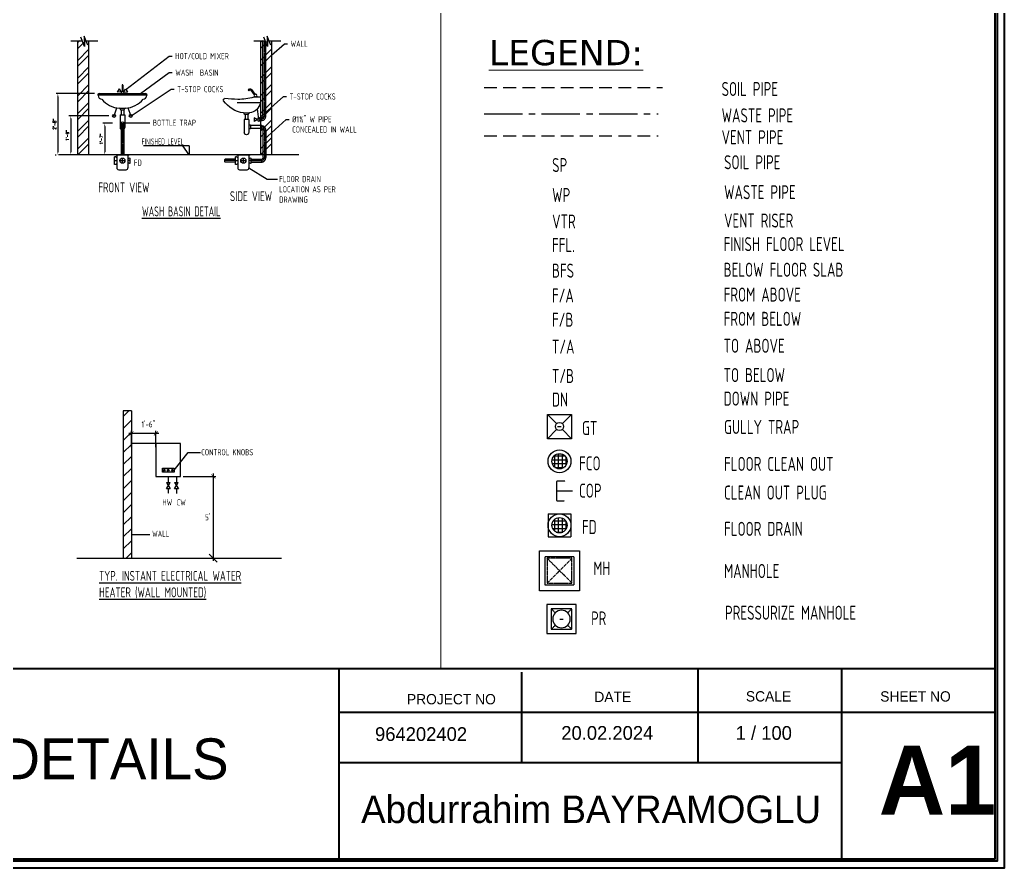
# Model space of a CAD drawing. Header units: millimetres. Extents: x 626118 to 667468, y 4481694 to 4492717.
# Drawn here: x 630431 to 633318, y 4487917 to 4490406 of the extents above; entities that cross this region are included whole.
import ezdxf
from ezdxf.enums import TextEntityAlignment as Align

# ---------------------------------------------------------------- set-up
doc = ezdxf.new("R2010")
doc.units = ezdxf.units.MM
for name, pattern in [('CENTER2', [1.125, 0.75, -0.125, 0.125, -0.125]), ('DUZ', [500, 500]), ('HIDDEN', [0.375, 0.25, -0.125]), ('HIDDEN2', [0.1875, 0.125, -0.0625]), ('PHANTOM', [2.5, 1.25, -0.25, 0.25, -0.25, 0.25, -0.25])]:
    doc.linetypes.add(name, pattern=pattern)
doc.layers.get('0').update_dxf_attribs({"color": 1, "linetype": 'DUZ'})
for name, color, linetype in [('CI-PIPE', 40, 'Continuous'), ('DIM50', 123, 'Continuous'), ('DL4', 4, 'Continuous'), ('DR-RWP', 40, 'CENTER2'), ('DR-SMH', 1, 'CENTER2'), ('DR-SOIL PIPE', 6, 'HIDDEN'), ('DR-TEXT', 3, 'Continuous'), ('DR-WASTE', 4, 'HIDDEN2'), ('DR-WASTE PIPE', 5, 'CENTER2'), ('DR_VP', 15, 'HIDDEN'), ('Fixture', 7, 'Continuous'), ('GI-PIPE', 4, 'Continuous'), ('GRID-MARK', 15, 'CENTER2'), ('HATCH', 56, 'Continuous'), ('LOGO', 7, 'Continuous'), ('PL-CWS', 80, 'PHANTOM'), ('PL-HWS', 4, 'CENTER2'), ('PLUM FIT', 7, 'Continuous'), ('SHT', 7, 'Continuous'), ('SW-MH', 2, 'Continuous'), ('TEXT2', 1, 'Continuous'), ('WALL', 3, 'Continuous')]:
    doc.layers.add(name, color=color, linetype=linetype)
for name, color, linetype, lineweight in [('DUVAR', 7, 'Continuous', 35), ('iç duvar', 7, 'Continuous', 50), ('TEXT01', 3, 'Continuous', 15), ('YAZI', 7, 'Continuous', 15)]:
    doc.layers.add(name, color=color, linetype=linetype, lineweight=lineweight)
doc.styles.add('DIMM', font='archi___.shx', dxfattribs={"width": 0.7, "height": 12})
doc.styles.add('din.shx', font='din.shx', dxfattribs={"width": 0.7})
doc.styles.add('ROMANS', font='romans.shx', dxfattribs={"width": 0.8})
doc.styles.add('style1', font='times.ttf')
doc.dimstyles.new('Copy of DIM2', dxfattribs={"dimtxt": 0.5, "dimasz": 6, "dimexe": 2, "dimexo": 2, "dimgap": 1, "dimtad": 1, "dimdec": 0, "dimzin": 0, "dimdsep": 46, "dimlunit": 4, "dimtxsty": 'DIMM', "dimblk": 'ARCHTICK', "dimcen": 1, "dimclrd": 1, "dimclre": 1, "dimclrt": 3, "dimadec": 0, "dimazin": 0, "dimtfac": 0.5, "dimtdec": 0, "dimtmove": 1, "dimatfit": 3, "dimfxl": 3, "dimtolj": 1, "dimtzin": 0, "dimlwd": -1, "dimlwe": -1, "dimarcsym": 1})
doc.dimstyles.new('DIM50', dxfattribs={"dimscale": 9, "dimtxt": 1, "dimasz": 1, "dimexe": 0.6, "dimexo": 1, "dimgap": 0.5, "dimtad": 1, "dimdec": 1, "dimzin": 0, "dimdsep": 46, "dimtxsty": 'ROMANS', "dimcen": 1, "dimclrd": 8, "dimclre": 8, "dimclrt": 256, "dimazin": 0, "dimtfac": 1, "dimtdec": 1, "dimtofl": 0, "dimtmove": 0, "dimatfit": 3, "dimfxl": 1, "dimtolj": 1, "dimtzin": 0, "dimarcsym": 0})

# ---------------------------------------------------------------- blocks, each defined once
blk = doc.blocks.new('GT1')
at = {"layer": 'DR-WASTE', "color": 7, "linetype": 'Continuous'}
for p, q in [((-1.43, 1.43), (-6, 6)), ((1.43, 1.43), (6, 6)), ((-6, -6), (-1.43, -1.43)), ((-0.98, -0.01), (0.89, -0.01)), ((6, -6), (1.43, -1.43))]:
    blk.add_line(p, q, dxfattribs=at)
blk.add_lwpolyline([(-6, 6), (6, 6), (6, -6), (-6, -6)], close=True, dxfattribs=at)
blk.add_circle((0, 0), 2.02, dxfattribs=at)
blk = doc.blocks.new('FD')
at = {"layer": 'PLUM FIT'}
h = blk.add_hatch(dxfattribs=at)
h.set_pattern_fill('NET', color=56, scale=7.714286, angle=90, style=0)
h.set_pattern_definition([(90, (7609.1601, 24196.6292), (0.964285714, -1e-13), []), (360, (7609.1601, 24196.6292), (-1e-13, -0.964285714), [])])
h.paths.add_polyline_path([(-1.93, 0, 1), (1.93, 0, 1)])
at = {"layer": 'PLUM FIT', "color": 1}
for p, q in [((-2.89, 2.89), (2.89, 2.89)), ((-2.89, 2.89), (-2.89, -2.89)), ((2.89, 2.89), (2.89, -2.89)), ((-2.89, -2.89), (2.89, -2.89))]:
    blk.add_line(p, q, dxfattribs=at)
for radius in [2.89, 1.93]:
    blk.add_circle((0, 0), radius, dxfattribs=at)
blk = doc.blocks.new('FCO')
at = {"layer": 'PLUM FIT'}
h = blk.add_hatch(dxfattribs=at)
h.set_pattern_fill('NET', color=56, scale=7.714286, angle=90, style=0)
h.set_pattern_definition([(90, (7609.1601, 24196.6292), (0.964285714, -1e-13), []), (360, (7609.1601, 24196.6292), (-1e-13, -0.964285714), [])])
h.paths.add_polyline_path([(-1.93, 0, 1), (1.93, 0, 1)])
at = {"layer": 'PLUM FIT', "color": 1}
for radius in [2.89, 1.93]:
    blk.add_circle((0, 0), radius, dxfattribs=at)
blk = doc.blocks.new('MH')
at = {"layer": 'DR-SMH', "color": 1, "ltscale": 2}
for p, q in [((-13.1, -13.2), (13, 13)), ((13, -12.8), (-13.1, 13)), ((-13.1, 13), (-13.1, -13.2)), ((13, 13), (-13.1, 13)), ((13, -13.2), (13, 13)), ((-13.1, -13.2), (13, -13.2))]:
    blk.add_line(p, q, dxfattribs=at)
at = {"layer": 'DR-SMH', "color": 3, "linetype": 'Continuous'}
blk.add_lwpolyline([(-21.1, 20.9), (21, 20.9), (21, -21.1), (-21.1, -21.1)], close=True, dxfattribs=at)
at = {"layer": 'DR-SMH', "color": 1, "linetype": 'HIDDEN2', "ltscale": 0.5}
blk.add_lwpolyline([(-15.1, 14.9), (14.9, 14.9), (14.9, -15.1), (-15.1, -15.1)], close=True, dxfattribs=at)
blk = doc.blocks.new('MH24')
at = {"layer": 'SW-MH', "color": 3, "linetype": 'Continuous'}
for p, q in [((-21.4, -21.4), (-21.4, 21.4)), ((-21.4, 21.4), (21.4, 21.4)), ((21.4, 21.4), (21.4, -21.4)), ((21.4, -21.4), (-21.4, -21.4))]:
    blk.add_line(p, q, dxfattribs=at)
at = {"layer": 'SW-MH', "color": 1, "linetype": 'HIDDEN2'}
for p, q in [((-15.1, 15.1), (-9.1, 9.1)), ((9.1, 9.1), (15.1, 15.1)), ((-15.1, -15.1), (-9.1, -9.1)), ((9.1, -9.1), (15.1, -15.1))]:
    blk.add_line(p, q, dxfattribs=at)
at = {"layer": 'SW-MH', "color": 1, "linetype": 'Continuous'}
blk.add_line((0, -2.6), (0, 2.6), dxfattribs=at)
at = {"layer": 'SW-MH', "color": 1, "linetype": 'HIDDEN2'}
blk.add_lwpolyline([(-15.1, 15.1), (15.1, 15.1), (15.1, -15.1), (-15.1, -15.1), (-15.1, 15.1)], close=True, dxfattribs=at)
at = {"layer": 'SW-MH', "color": 1, "linetype": 'Continuous'}
blk.add_circle((0, 0), 12.9, dxfattribs=at)
blk = doc.blocks.new('WBP-SV')
at = {"layer": 'Fixture'}
for p, q in [((0, 32), (3.5, 32)), ((0, 32), (0, 29)), ((1.55, 32), (1.95, 32.54)), ((2.17, 32), (2.34, 32.23)), ((2.78, 33.66), (4.63, 36.14)), ((3.2, 33.38), (5.03, 35.84)), ((5.71, 35.95), (6.3, 35.54)), ((6, 36.36), (6.59, 35.95)), ((6.59, 35.95), (6.3, 35.54)), ((0, 29), (12.48, 29)), ((5.89, 23.55), (9.11, 23.57)), ((6.5, 22.86), (6.5, 22.73)), ((6.5, 22.73), (8.5, 22.73)), ((6.75, 22.73), (6.75, 20)), ((8.25, 22.73), (8.25, 20)), ((8.5, 22.73), (8.5, 22.87)), ((0, 16.75), (5.25, 16.75)), ((5.25, 17), (5.25, 15)), ((5.25, 17), (6.25, 17)), ((6.25, 20), (6.25, 13.1)), ((6.25, 20), (8.75, 20)), ((8.75, 20), (8.75, 13.1)), ((0, 15.25), (5.25, 15.25)), ((5.25, 15), (6.25, 15))]:
    blk.add_line(p, q, dxfattribs=at)
for points in [[(1.6, 20.01), (3.3, 21.04)], [(1.6, 20.01), (3.3, 18.97)], [(3.3, 21.04), (3.3, 18.97)]]:
    blk.add_lwpolyline(points, dxfattribs=at)
for centre, radius in [((2.59, 32.93), 0.75), ((0.8, 20), 0.8)]:
    blk.add_circle(centre, radius, dxfattribs=at)
for centre, radius, start, end in [((12, 63.24), 32.37, 254.7703, 270.1893), ((5.43, 35.54), 1, 55.2012, 143.367), ((5.43, 35.54), 0.5, 55.2012, 143.367), ((6.79, 30.44), 6.94, 191.9471, 262.5341), ((7.16, 38.69), 15.25, 277.3423, 326.1557), ((8.6, 149.68), 118.87, 271.6928, 275.1072), ((19.24, 30.59), 0.7, 326.1557, 95.1072), ((5.8, 22.86), 0.7, 0, 82.5341), ((9.2, 22.87), 0.7, 97.3423, 180), ((7.5, 13.1), 1.25, 180, 0)]:
    blk.add_arc(centre, radius, start, end, dxfattribs=at)
blk = doc.blocks.new('*D321')
at = {"layer": 'Defpoints', "color": 0, "lineweight": 5, "transparency": 16777216}
for p in [(630701, 4490123.6), (630580.7, 4490009.2), (630590.9, 4490009.2)]:
    blk.add_point(p, dxfattribs=at)
at = {"layer": 'DIM50', "color": 8, "lineweight": -2, "transparency": 16777216}
for p, q in [((630692, 4490123.6), (630575.3, 4490123.6)), ((630580.7, 4490114.6), (630580.7, 4490018.2)), ((630581.9, 4490009.2), (630575.3, 4490009.2))]:
    blk.add_line(p, q, dxfattribs=at)
at = {"layer": 'DIM50', "color": 8, "lineweight": 5, "transparency": 16777216}
for points in [[(630579.2, 4490114.6), (630582.2, 4490114.6), (630580.7, 4490123.6)], [(630579.2, 4490018.2), (630582.2, 4490018.2), (630580.7, 4490009.2)]]:
    blk.add_solid(points, dxfattribs=at)
at = {"layer": 'DIM50', "transparency": 16777216, "insert": (630570.8, 4490066.4), "char_height": 9, "attachment_point": 5, "rotation": 90, "style": 'ROMANS'}
blk.add_mtext('\\A1;1\'-9"', dxfattribs=at)
blk = doc.blocks.new('*D322')
at = {"layer": 'Defpoints', "color": 0, "lineweight": 5, "transparency": 16777216}
for p in [(630659.7, 4490188.9), (630542.8, 4490009.3), (630543.9, 4490009.3)]:
    blk.add_point(p, dxfattribs=at)
at = {"layer": 'DIM50', "color": 8, "lineweight": -2, "transparency": 16777216}
for p, q in [((630650.7, 4490188.9), (630537.4, 4490188.9)), ((630542.8, 4490179.9), (630542.8, 4490018.3)), ((630534.9, 4490009.3), (630537.4, 4490009.3))]:
    blk.add_line(p, q, dxfattribs=at)
at = {"layer": 'DIM50', "color": 8, "lineweight": 5, "transparency": 16777216}
for points in [[(630541.3, 4490179.9), (630544.3, 4490179.9), (630542.8, 4490188.9)], [(630541.3, 4490018.3), (630544.3, 4490018.3), (630542.8, 4490009.3)]]:
    blk.add_solid(points, dxfattribs=at)
at = {"layer": 'DIM50', "transparency": 16777216, "insert": (630532.9, 4490099.1), "char_height": 9, "attachment_point": 5, "rotation": 90, "style": 'ROMANS'}
blk.add_mtext('\\A1;2\'-8"', dxfattribs=at)
blk = doc.blocks.new('*D323')
at = {"layer": 'Defpoints', "color": 0, "lineweight": 5, "transparency": 16777216}
for p in [(630712, 4490101.8), (630680.3, 4490009.2), (630712, 4490009.2)]:
    blk.add_point(p, dxfattribs=at)
at = {"layer": 'DIM50', "color": 8, "lineweight": -2, "transparency": 16777216}
for p, q in [((630703, 4490101.8), (630674.9, 4490101.8)), ((630680.3, 4490092.8), (630680.3, 4490018.2)), ((630703, 4490009.2), (630674.9, 4490009.2))]:
    blk.add_line(p, q, dxfattribs=at)
at = {"layer": 'DIM50', "color": 8, "lineweight": 5, "transparency": 16777216}
for points in [[(630678.8, 4490092.8), (630681.8, 4490092.8), (630680.3, 4490101.8)], [(630678.8, 4490018.2), (630681.8, 4490018.2), (630680.3, 4490009.2)]]:
    blk.add_solid(points, dxfattribs=at)
at = {"layer": 'DIM50', "transparency": 16777216, "insert": (630670.5, 4490055.5), "char_height": 9, "attachment_point": 5, "rotation": 90, "style": 'ROMANS'}
blk.add_mtext('\\A1;1\'-7"', dxfattribs=at)
blk = doc.blocks.new('F-GULLY')
at = {"layer": 'CI-PIPE', "color": 7}
for p, q in [((-3.6, 0), (3.6, 0)), ((-3, 0), (-3, -7)), ((3, 0), (3, -7)), ((0, -4.61), (0, -1.61)), ((-2, -8), (2, -8))]:
    blk.add_line(p, q, dxfattribs=at)
at = {"layer": 'CI-PIPE', "color": 7, "linetype": 'Continuous'}
for p, q in [((-3.6, -1.05), (-4.17, -1.05)), ((-4.17, -5.17), (-4.17, -1.05)), ((-4.17, -3.11), (-3, -3.11)), ((-3.6, -5.17), (-4.17, -5.17)), ((-3.6, -1.05), (-3, -1.33)), ((-3, -4.88), (-3.6, -5.17)), ((-1.39, -3.11), (1.39, -3.11)), ((3.79, -1.73), (3, -2.11)), ((3, -2.11), (3, -4.11)), ((4.17, -3.11), (3, -3.11)), ((3, -4.11), (3.79, -4.48)), ((3.79, -1.73), (4.17, -1.73)), ((3.79, -4.48), (4.17, -4.48)), ((4.17, -4.48), (4.17, -1.73))]:
    blk.add_line(p, q, dxfattribs=at)
at = {"layer": 'CI-PIPE', "color": 7}
blk.add_circle((0, -3.11), 1.39, dxfattribs=at)
for centre, start, end in [((-2, -7), 180, 270), ((2, -7), 270, 360)]:
    blk.add_arc(centre, 1, start, end, dxfattribs=at)
blk = doc.blocks.new('T')
at = {"layer": 'WALL', "color": 9}
for p, q in [((0.3, -7.6), (-5.1, 5.7)), ((5.1, -5.7), (-0.3, 7.6)), ((-0.3, 7.6), (0.3, -7.6)), ((-2.7, -0.1), (-19.7, -0.1)), ((19.8, -0.1), (2.8, -0.1))]:
    blk.add_line(p, q, dxfattribs=at)
blk = doc.blocks.new('_ArchTick')
at = {"color": 0, "linetype": 'ByBlock', "const_width": 0.15}
blk.add_lwpolyline([(-0.5, -0.5), (0.5, 0.5)], dxfattribs=at)

msp = doc.modelspace()

# ---------------------------------------------------------------- hatches: boundary and pattern name
h = msp.add_hatch()
h.set_pattern_fill('ANSI31', color=256, scale=200)
h.set_pattern_definition([(45, (634288.402, 4491806.397), (-17.67767, 17.67767), [])])
h.paths.add_polyline_path([(630758.4, 4489258.4), (630734.4, 4489258.4), (630734.4, 4488826.4), (630758.4, 4488826.4)])
at = {"layer": 'HATCH', "ltscale": 0.05}
h = msp.add_hatch(dxfattribs=at)
h.set_pattern_fill('ANSI32', color=256, scale=97.994747, style=0)
h.set_pattern_definition([(45, (619731.303, 4489550.45), (-25.98478, 25.98478), []), (45, (619748.627, 4489550.45), (-25.98478, 25.98478), [])])
h.paths.add_polyline_path([(630634.05, 4490344.34), (630601.38, 4490344.34), (630601.38, 4490009.24), (630634.05, 4490009.24)])
h = msp.add_hatch(dxfattribs=at)
h.set_pattern_fill('ANSI32', color=256, scale=97.994747, style=0)
h.set_pattern_definition([(45, (620266.522, 4489550.45), (-25.98478, 25.98478), []), (45, (620283.845, 4489550.45), (-25.98478, 25.98478), [])])
h.paths.add_polyline_path([(631169.27, 4490344.34), (631136.6, 4490344.34), (631136.6, 4490009.24), (631169.27, 4490009.24)])

# ---------------------------------------------------------------- linework, layer by layer
for p, q in [((630734.4, 4489258.4), (630734.4, 4488826.4)), ((630758.4, 4489258.4), (630734.4, 4489258.4)), ((630758.4, 4489258.4), (630758.4, 4488826.4)), ((630830.4, 4489162.4), (630758.4, 4489162.4)), ((630598.4, 4488826.4), (631198.4, 4488826.4))]:
    msp.add_line(p, q)
at = {"color": 1, "linetype": 'Continuous'}
for p, q in [((630838.4, 4489192.4), (630750.4, 4489192.4)), ((630998.4, 4489074.4), (630998.4, 4488818.4))]:
    msp.add_line(p, q, dxfattribs=at)
at = {"color": 1}
for p, q in [((630758.4, 4489152.4), (630758.4, 4489200.4)), ((630830.4, 4489152.4), (630830.4, 4489200.4)), ((630910.4, 4489066.4), (631006.4, 4489066.4)), ((630910.4, 4488826.4), (631006.4, 4488826.4))]:
    msp.add_line(p, q, dxfattribs=at)
for points in [[(630830.4, 4489066.4), (630902.4, 4489066.4), (630902.4, 4489162.4), (630830.4, 4489162.4)], [(630849.4, 4489090.4), (630883.4, 4489090.4), (630883.4, 4489078.4), (630849.4, 4489078.4)]]:
    msp.add_lwpolyline(points, close=True)
for centre in [(630854.4, 4489084.4), (630866.4, 4489084.4), (630878.4, 4489084.4)]:
    msp.add_circle(centre, 2.4)
at = {"layer": 'CI-PIPE', "color": 3, "linetype": 'HIDDEN2', "ltscale": 2}
for p, q in [((631144.11, 4490122.47), (631144.12, 4490342.27)), ((631152.28, 4490122.48), (631152.28, 4490342.27)), ((631144.11, 4490122.47), (631152.28, 4490122.48)), ((630727.96, 4490103.15), (630727.96, 4490083.85)), ((630736.13, 4490103.15), (630736.13, 4490083.85)), ((631136.6, 4490094.99), (631140.03, 4490094.99)), ((631140.03, 4490086.82), (631140.04, 4490094.99)), ((630727.96, 4490083.85), (630727.96, 4490009.24)), ((630736.13, 4490083.85), (630736.13, 4490009.24)), ((631136.6, 4490086.82), (631140.03, 4490086.82)), ((631144.11, 4490082.73), (631152.28, 4490082.73)), ((631144.11, 4490082.73), (631144.11, 4490000.49)), ((631152.28, 4490082.73), (631152.28, 4490000.49)), ((631144.11, 4490000.49), (631152.28, 4490000.49)), ((631063.9, 4489996.4), (631033.13, 4489996.4)), ((631063.9, 4489988.24), (631033.14, 4489988.24)), ((631109.26, 4489996.4), (631140.03, 4489996.4)), ((631109.26, 4489988.24), (631140.02, 4489988.24)), ((631140.03, 4489996.41), (631140.02, 4489988.25))]:
    msp.add_line(p, q, dxfattribs=at)
for centre, radius, start, end in [((631140.03, 4490122.47), 4.08, 270.03637, 0.03637), ((631140.03, 4490122.47), 12.25, 270.03637, 0.03637), ((631140.03, 4490082.74), 12.25, 359.96363, 89.96363), ((631140.03, 4490082.74), 4.08, 359.96363, 89.96363), ((631140.03, 4490000.5), 12.25, 269.96363, 359.96363), ((631140.03, 4490000.5), 4.08, 269.96363, 359.96363)]:
    msp.add_arc(centre, radius, start, end, dxfattribs=at)
at = {"layer": 'DIM50', "ltscale": 3}
for p, q in [((630729.68, 4490185), (630732.04, 4490191.55)), ((630732.04, 4490191.55), (630734.4, 4490185)), ((630707.54, 4490123.57), (630715.97, 4490146.95)), ((630748.12, 4490146.95), (630756.54, 4490123.57)), ((631132.25, 4490112.68), (631127.85, 4490144.37))]:
    msp.add_line(p, q, dxfattribs=at)
at = {"layer": 'DR-SOIL PIPE', "ltscale": 150}
msp.add_line((631792.24, 4490206.72, 0), (632315.18, 4490206.72, 0), dxfattribs=at)
at = {"layer": 'DR-SOIL PIPE'}
for p, q in [((632029.88, 4489052.53, 0), (632004.88, 4489052.53, 0)), ((632004.88, 4489052.53, 0), (632004.88, 4488994.53, 0)), ((632004.88, 4489023.53, 0), (632051.88, 4489023.53, 0)), ((632004.88, 4488994.53, 0), (632027.88, 4488994.53, 0))]:
    msp.add_line(p, q, dxfattribs=at)
at = {"layer": 'DR-WASTE PIPE', "ltscale": 150}
msp.add_line((631792.24, 4490129.35, 0), (632302.5, 4490129.35, 0), dxfattribs=at)
at = {"layer": 'DR_VP', "ltscale": 150}
msp.add_line((631792.24, 4490065.35, 0), (632302.5, 4490065.35, 0), dxfattribs=at)
at = {"layer": 'DUVAR'}
for p, q in [((633290.26, 4488501.53), (626144.86, 4488501.53)), ((631366.3, 4488498.8), (631366.3, 4487944.3)), ((631902.06, 4488492.14), (631902.06, 4488226.19)), ((632419.07, 4488498.8), (632419.07, 4488226.19)), ((632839.81, 4488498.8), (632839.81, 4487944.3)), ((633291.34, 4488373.59), (631366.3, 4488373.59)), ((632839.81, 4488226.19), (631366.3, 4488226.19))]:
    msp.add_line(p, q, dxfattribs=at)
for points in [[(626117.56, 4492717), (633317.56, 4492717), (633317.56, 4487917), (626117.56, 4487917)], [(626138.56, 4492696), (633296.56, 4492696), (633296.56, 4487938), (626138.56, 4487938)], [(626144.86, 4492689.7), (633290.26, 4492689.7), (633290.26, 4487944.3), (626144.86, 4487944.3)]]:
    msp.add_lwpolyline(points, close=True, dxfattribs=at)
at = {"layer": 'Fixture'}
for p, q in [((630730.95, 4490213.56), (630730.95, 4490195.77)), ((630730.95, 4490213.56), (630733.13, 4490213.56)), ((630733.13, 4490213.56), (630733.13, 4490195.77)), ((630659.84, 4490185), (630804.24, 4490185)), ((630663.31, 4490188.9), (630800.77, 4490188.9)), ((630723.28, 4490146.2), (630740.81, 4490146.27)), ((630725.24, 4490126.86), (630725.24, 4490089.29)), ((630725.24, 4490126.86), (630738.85, 4490126.86)), ((630726.6, 4490142.42), (630726.6, 4490141.72)), ((630726.6, 4490141.72), (630737.49, 4490141.72)), ((630727.96, 4490141.72), (630727.96, 4490126.86)), ((630736.13, 4490141.72), (630736.13, 4490126.86)), ((630737.49, 4490141.72), (630737.49, 4490142.49)), ((630738.85, 4490126.86), (630738.85, 4490089.29)), ((630927.94, 4490035.74), (630793.45, 4490035.74)), ((630927.94, 4490009.24), (630909.37, 4490035.74)), ((630927.94, 4490035.74), (630927.94, 4490009.24))]:
    msp.add_line(p, q, dxfattribs=at)
for points in [[(630717.45, 4490193.45), (630723.06, 4490203.19)], [(630728.23, 4490193.66), (630723.06, 4490203.19)], [(630735.78, 4490193.79), (630740.99, 4490203.24)], [(630740.99, 4490203.24), (630746.61, 4490193.51)], [(630728.23, 4490193.66), (630717.45, 4490193.45)], [(630735.78, 4490193.79), (630746.61, 4490193.51)]]:
    msp.add_lwpolyline(points, dxfattribs=at)
for centre, radius in [((630707.54, 4490123.57), 4.36), ((630756.54, 4490123.57), 4.36), ((630732.04, 4490101.79), 4.08)]:
    msp.add_circle(centre, radius, dxfattribs=at)
for centre, radius, start, end in [((630732.04, 4490213.56), 1.09, 0, 180), ((630663.65, 4490185.1), 3.81, 84.89278, 213.84427), ((630672.62, 4490184.79), 12.27, 188.47668, 264.93274), ((630732.04, 4490191.55), 4.36, 322.51269, 217.48731), ((630732.04, 4490195.77), 1.09, 180, 0), ((630791.46, 4490184.79), 12.27, 275.06726, 351.52332), ((630800.43, 4490185.1), 3.81, 326.15573, 95.10722), ((630726, 4490215.67), 69.45, 218.36422, 267.75341), ((630722.79, 4490142.42), 3.81, 0, 82.53413), ((630741.3, 4490142.49), 3.81, 97.34233, 180), ((630738.09, 4490215.67), 69.45, 272.24659, 321.63578), ((630732.04, 4490089.29), 6.81, 180, 0)]:
    msp.add_arc(centre, radius, start, end, dxfattribs=at)
at = {"layer": 'GI-PIPE', "color": 1, "linetype": 'Continuous'}
for p, q in [((630860.87, 4489048.4), (630871.93, 4489048.4)), ((630884.87, 4489048.4), (630895.93, 4489048.4))]:
    msp.add_line(p, q, dxfattribs=at)
at = {"layer": 'GI-PIPE', "color": 1, "linetype": 'Continuous', "elevation": -4.32}
for points in [[(630860.87, 4489048.4), (630872.03, 4489030.11), (630860.84, 4489030.11), (630871.93, 4489048.4)], [(630884.87, 4489048.4), (630896.03, 4489030.11), (630884.84, 4489030.11), (630895.93, 4489048.4)]]:
    msp.add_lwpolyline(points, dxfattribs=at)
at = {"layer": 'GRID-MARK'}
for p, q in [((631148.19, 4490122.48), (631148.19, 4490342.27)), ((630732.04, 4490101.79), (630732.04, 4490082.49)), ((630732.04, 4490082.49), (630732.04, 4490009.24)), ((631148.19, 4490082.73), (631148.19, 4490000.49)), ((631063.9, 4489992.32), (631033.13, 4489992.32)), ((631109.26, 4489992.32), (631140.02, 4489992.32))]:
    msp.add_line(p, q, dxfattribs=at)
for centre, start, end in [((631140.03, 4490122.47), 270.03637, 0.03637), ((631140.03, 4490082.74), 359.96363, 89.96363), ((631140.03, 4490000.5), 269.96363, 359.96363)]:
    msp.add_arc(centre, 8.17, start, end, dxfattribs=at)
at = {"layer": 'iç duvar', "color": 7, "lineweight": 18}
msp.add_line((633317.56, 4492717), (633317.56, 4487917), dxfattribs=at)
at = {"layer": 'iç duvar', "color": 1, "linetype": 'Continuous', "lineweight": 5}
msp.add_line((631665.47, 4492689.7), (631665.47, 4488501.53), dxfattribs=at)
at = {"layer": 'PL-CWS', "ltscale": 4}
for p, q in [((630890.4, 4489066.4), (630890.4, 4489048.4)), ((630890.4, 4489030.11), (630890.4, 4489016.4))]:
    msp.add_line(p, q, dxfattribs=at)
at = {"layer": 'PL-HWS'}
for p, q in [((630866.4, 4489066.4), (630866.4, 4489048.4)), ((630866.4, 4489030.11), (630866.4, 4489016.4))]:
    msp.add_line(p, q, dxfattribs=at)
at = {"layer": 'SHT', "ltscale": 3}
msp.add_line((631249.19, 4490009.24), (630544.9, 4490009.24), dxfattribs=at)
msp.add_ellipse((631033.13, 4489994.36), major_axis=(0, 2.04), ratio=0.4925089, dxfattribs=at)
at = {"layer": 'SHT', "ltscale": 3, "extrusion": (0, 0, -1)}
msp.add_ellipse((631033.13, 4489990.28), major_axis=(0, -2.04), ratio=0.4925089, start_param=0, end_param=3.1390151, dxfattribs=at)
at = {"layer": 'WALL', "color": 7, "ltscale": 0.05}
for p, q in [((630601.38, 4490009.24), (630601.38, 4490340.6)), ((630634.05, 4490009.24), (630634.05, 4490340.6)), ((631136.6, 4490344.34), (631136.6, 4490009.24)), ((631169.27, 4490344.34), (631169.27, 4490009.24)), ((631136.6, 4490118.38), (631140.03, 4490118.39)), ((631140.03, 4490118.38), (631140.04, 4490110.22)), ((631136.6, 4490110.22), (631140.03, 4490110.22))]:
    msp.add_line(p, q, dxfattribs=at)

# ---------------------------------------------------------------- block references
at = {"linetype": 'Continuous', "xscale": 5.942054405808449, "yscale": 5.942054405808449, "zscale": 5.942054405808449}
msp.add_blockref('GT1', (632013.48, 4489212.56, 0), dxfattribs=at)
at = {"color": 1}
for p, xscale, yscale, zscale, rotation in [((630758.4, 4489192.4), 12, 12, 12, 180), ((630998.4, 4489066.4), 12, 12, 12, 90), ((630998.4, 4488826.4), 24, 24, 24, 270)]:
    msp.add_blockref('_ArchTick', p, dxfattribs=dict(at, xscale=xscale, yscale=yscale, zscale=zscale, rotation=rotation))
at = {"color": 1, "xscale": 12, "yscale": 12, "zscale": 12}
msp.add_blockref('_ArchTick', (630830.4, 4489192.4), dxfattribs=at)
for name, p, xscale, yscale, zscale in [('FCO', (632013.48, 4489110.61, 0), 11.58700600266457, 11.58700600266457, 11.58700600266457), ('FD', (632013.48, 4488923.03, 0), 11.58700600266457, 11.58700600266457, 11.58700600266457), ('MH', (632013.67, 4488789.71, 0), 2.799999999999272, 2.799999999999272, 2.799999999999272)]:
    msp.add_blockref(name, p, dxfattribs=dict(xscale=xscale, yscale=yscale, zscale=zscale))
at = {"layer": 'CI-PIPE', "ltscale": 0.05, "xscale": 5.444152638781816, "yscale": 5.444152638781816, "zscale": 5.444152638781816}
for p in [(630732.04, 4490009.24), (631086.58, 4490009.24)]:
    msp.add_blockref('F-GULLY', p, dxfattribs=at)
at = {"layer": 'DL4', "xscale": 2, "yscale": 2, "zscale": 2}
for p in [(630620.39, 4490342.56), (631156.91, 4490342.56)]:
    msp.add_blockref('T', p, dxfattribs=at)
at = {"layer": 'DR-RWP', "xscale": -2, "yscale": 2, "zscale": 2, "rotation": 270}
msp.add_blockref('MH24', (632019.37, 4488648.07, 0), dxfattribs=at)
at = {"layer": 'Fixture', "ltscale": 0.05, "xscale": -5.444152638781816, "yscale": 5.444152638548985, "zscale": 5.444152638631045}
msp.add_blockref('WBP-SV', (631136.6, 4490003.8), dxfattribs=at)

# ---------------------------------------------------------------- texts
at = {"layer": 'DIM50', "style": 'din.shx', "width": 0.6}
msp.add_text('FINISHED LEVEL ', height=18, dxfattribs=at).set_placement((630788.33, 4490039.32))
at = {"layer": 'DIM50', "char_height": 18, "style": 'din.shx'}
for s, insert, attachment_point in [('WALL', (631225.05, 4490335.13), 4), ('HOT/COLD MIXER', (630886.78, 4490298.8), 4), ('WASH  BASIN', (630887.18, 4490250.45), 4), ('T-STOP COCKS', (630892.76, 4490201.98), 4), ('T-STOP COCKS', (631221.86, 4490180.39), 4), ('BOTTLE TRAP', (630821.01, 4490103.53), 4), ('FD', (630765.71, 4489986.54), 4), ('FLOOR DRAIN\\PLOCATION AS PER\\PDRAWING', (631191.62, 4489908.16), 4), ('\\A1;1\'-6"', (630808.39, 4489218.97), 5), ("\\A1;5'", (630982.12, 4488946.4), 5)]:
    msp.add_mtext(s, dxfattribs=dict(at, insert=insert, attachment_point=attachment_point))
at = {"layer": 'DIM50', "insert": (631229.74, 4490098.66), "char_height": 18, "width": 231.5764, "attachment_point": 4, "style": 'din.shx'}
msp.add_mtext('%%C1½" W PIPE\\PCONCEALED IN WALL', dxfattribs=at)
at = {"layer": 'DIM50', "char_height": 18, "attachment_point": 1, "line_spacing_factor": 1.26, "style": 'din.shx'}
for s, insert, width in [('CONTROL KNOBS', (630963.25, 4489146.23, 0), 187.0608), ('HW', (630849.25, 4488998.99, 0), 64.3241), ('CW', (630891.25, 4488998.99, 0), 64.3241), ('WALL', (630819.25, 4488906.99, 0), 64.3241)]:
    msp.add_mtext(s, dxfattribs=dict(at, insert=insert, width=width))
at = {"layer": 'DR-TEXT', "style": 'din.shx', "width": 0.7}
for s, height, p in [('SOIL PIPE', 41.144, (632488.74, 4490181.83, 0)), ('WASTE PIPE', 41.144, (632488.74, 4490104.46, 0)), ('VENT PIPE', 41.144, (632488.74, 4490040.46, 0)), ('SOIL PIPE', 41.144, (632496, 4489967.02, 0)), ('SP', 41.144, (631991.87, 4489958.74, 0)), ('WASTE PIPE', 41.144, (632496, 4489879.22, 0)), ('WP', 41.144, (631991.87, 4489870.94, 0)), ('VTR', 41.144, (631991.87, 4489793.31, 0)), ('VENT RISER', 41.144, (632496, 4489796.07, 0)), ('FFL.', 41.144, (631991.35, 4489724.11, 0)), ('FINISH FLOOR LEVEL', 41.1443, (632494.67, 4489726.87, 0)), ('BFS', 41.144, (631991.35, 4489649.11, 0)), ('BELOW FLOOR SLAB ', 41.1443, (632494.67, 4489651.87, 0)), ('F/A', 41.144, (631991.35, 4489576.11, 0)), ('FROM ABOVE', 41.144, (632494.67, 4489578.87, 0)), ('F/B', 41.144, (631991.35, 4489505.11, 0)), ('FROM BELOW', 41.144, (632494.67, 4489507.87, 0)), ('T/A', 41.144, (631991.35, 4489426.11, 0)), ('TO ABOVE', 41.144, (632494.67, 4489428.87, 0)), ('T/B', 41.144, (631991.35, 4489340.11, 0)), ('TO BELOW', 41.144, (632494.67, 4489342.87, 0)), ('DN', 41.144, (631991.35, 4489271.11, 0)), ('DOWN PIPE', 41.144, (632494.67, 4489273.87, 0)), ('GT', 41.144, (632079.41, 4489187.51, 0)), ('GULLY TRAP', 41.144, (632495.93, 4489190.89, 0)), ('FCO', 41.144, (632070.8, 4489083.94, 0)), ('FLOOR CLEAN OUT', 41.1443, (632495.93, 4489082.39, 0)), ('COP', 41.144, (632070.8, 4489003.94, 0)), ('CLEAN OUT PLUG', 41.1443, (632495.93, 4488998.39, 0)), ('FD', 41.144, (632079.1, 4488897.17, 0)), ('FLOOR DRAIN', 41.1443, (632495.93, 4488891.91, 0)), ('MH', 40, (632113.04, 4488776.72, 88.66)), ('MANHOLE', 41.144, (632495.93, 4488768.27, 0)), ('PR', 40, (632106.41, 4488630.3, 88.66))]:
    msp.add_text(s, height=height, dxfattribs=at).set_placement(p)
at = {"layer": 'DR-TEXT', "insert": (632498.49, 4488645.88, 0), "char_height": 41.1443, "width": 577.1585, "attachment_point": 7, "style": 'din.shx'}
msp.add_mtext('PRESSURIZE MANHOLE', dxfattribs=at)
at = {"layer": 'LOGO', "attachment_point": 1}
for s, insert, char_height, width in [('{\\fGoudy Old Style|b0|i0|c0|p18;TYPICAL PLUMBING DETAILS}', (628778.38, 4488298.06), 120, 2385.7309), ('{\\fGoudy Old Style|b1|i0|c0|p18;A1}', (632949.45, 4488276.26), 201.6, 680.2848)]:
    msp.add_mtext(s, dxfattribs=dict(at, insert=insert, char_height=char_height, width=width))
at = {"layer": 'TEXT01', "insert": (632032.28, 4490308.53, 0), "char_height": 74.0597, "width": 1152.327, "attachment_point": 5, "style": 'style1'}
msp.add_mtext('\\A1;{\\fVerdana|b0|i0|c0|p34;\\LLEGEND:}', dxfattribs=at)
at = {"layer": 'TEXT2', "linetype": 'Continuous', "style": 'din.shx', "width": 0.6}
msp.add_text('%%UWASH BASIN DETAIL', height=29, dxfattribs=at).set_placement((630904.44, 4489843.54), align=Align.MIDDLE)
at = {"layer": 'TEXT2', "linetype": 'Continuous', "char_height": 29, "attachment_point": 1, "style": 'din.shx'}
for s, insert, width in [('FRONT VIEW', (630661.41, 4489928.22), 219.4674), ('SIDE VIEW', (631047.29, 4489902.51), 219.4674), ('{\\LTYP. INSTANT ELECTRICAL WATER HEATER (WALL MOUNTED)}', (630663.72, 4488789.22, 0), 465.8381)]:
    msp.add_mtext(s, dxfattribs=dict(at, insert=insert, width=width))
at = {"layer": 'YAZI', "attachment_point": 1}
for s, insert, char_height, width in [('{\\fStylus BT|b0|i0|c0|p34;PROJECT NO}', (631566.28, 4488428.13), 30.24, 286.87), ('{\\fStylus BT|b0|i0|c0|p34;DATE}', (632115.7, 4488434.99), 30.24, 215.1793), ('{\\fStylus BT|b0|i0|c0|p34;SCALE}', (632559.95, 4488436.43), 30.24, 165.1095), ('{\\fStylus BT|b0|i0|c0|p34;SHEET NO}', (632953.84, 4488436.22), 30.24, 302.8012), ('{\\fStylus BT|b0|i0|c0|p34;964\\fStylus BT|b0|i0|c162|p34;20\\fStylus BT|b0|i0|c0|p34;2402}', (631472.61, 4488330.78), 40.32, 345.8591), ('{\\fStylus BT|b0|i0|c0|p34;20.02.2024}', (632018.67, 4488334.19), 40.32, 366.9007), ('{\\fStylus BT|b0|i0|c0|p34;1 / \\fStylus BT|b0|i0|c162|p34;1\\fStylus BT|b0|i0|c0|p34;00}', (632529.93, 4488334.19), 40.32, 316.1791), ('{\\fStylus BT|b0|i0|c0|p34;Abdurrahim BAYRAMOGLU}', (631431.82, 4488130.43), 80.64, 1568.7791)]:
    msp.add_mtext(s, dxfattribs=dict(at, insert=insert, char_height=char_height, width=width))

# ---------------------------------------------------------------- dimensions: what is measured, and where the dimension line sits
at = {"layer": 'DIM50'}
for base, p1, p2, text, picture, middle in [((630542.77, 4490009.29), (630659.7, 4490188.9), (630543.94, 4490009.29), '2\'-8"', '*D322', (630532.92, 4490099.1)), ((630680.31, 4490009.24), (630711.98, 4490101.79), (630711.98, 4490009.24), '1\'-7"', '*D323', (630670.45, 4490055.52))]:
    dim = msp.add_linear_dim(base=base, p1=p1, p2=p2, angle=90, text=text, dimstyle='DIM50', dxfattribs=at)
    dim.commit()
    dim.dimension.update_dxf_attribs({"geometry": picture, "text_midpoint": middle})
dim = msp.add_linear_dim(base=(630580.69, 4490009.24), p1=(630701.02, 4490123.57), p2=(630590.95, 4490009.24), angle=90, text='1\'-9"', dimstyle='DIM50', dxfattribs=at)
dim.commit()
dim.dimension.update_dxf_attribs({"geometry": '*D321', "text_midpoint": (630580.69, 4490066.4), "dimtype": 160})

# ---------------------------------------------------------------- leaders
msp.add_leader([(630758.4, 4488896.18), (630812.4, 4488896.18)], dimstyle='Copy of DIM2', override={"dimgap": 1, "dimtad": 0})
at = {"layer": 'DIM50', "color": 8, "annotation_type": 0, "has_hookline": 1, "hookline_direction": 0}
for points in [[(631169.27, 4490301.8), (631207.05, 4490335.13), (631216.05, 4490335.13)], [(630742.52, 4490200.58), (630868.78, 4490298.8), (630877.78, 4490298.8)], [(630785.34, 4490188.9), (630869.18, 4490250.45), (630878.18, 4490250.45)], [(630760.39, 4490125.6), (630874.76, 4490201.98), (630883.76, 4490201.98)], [(631130.98, 4490115.18), (631203.86, 4490180.39), (631212.86, 4490180.39)], [(630738.02, 4490103.62), (630812.01, 4490103.53)], [(631147.62, 4490054.18), (631211.74, 4490113.04), (631220.74, 4490113.04)]]:
    msp.add_leader(points, dimstyle='DIM50', override={"dimgap": 0.5, "dimtad": 0}, dxfattribs=at)
at = {"layer": 'DIM50', "ltscale": 3}
for points, override in [([(631102.91, 4489971.13), (631156.87, 4489938.47), (631186.33, 4489938.47)], {"dimgap": 0.5, "dimtad": 0}), ([(630883.4, 4489084.4), (630924.44, 4489136.25), (630960.56, 4489136.25)], {"dimgap": 0.5, "dimtad": 0, "dimfxl": 3, "dimarcsym": 1})]:
    msp.add_leader(points, dimstyle='DIM50', override=override, dxfattribs=at)

doc.saveas('drawing.dxf')
